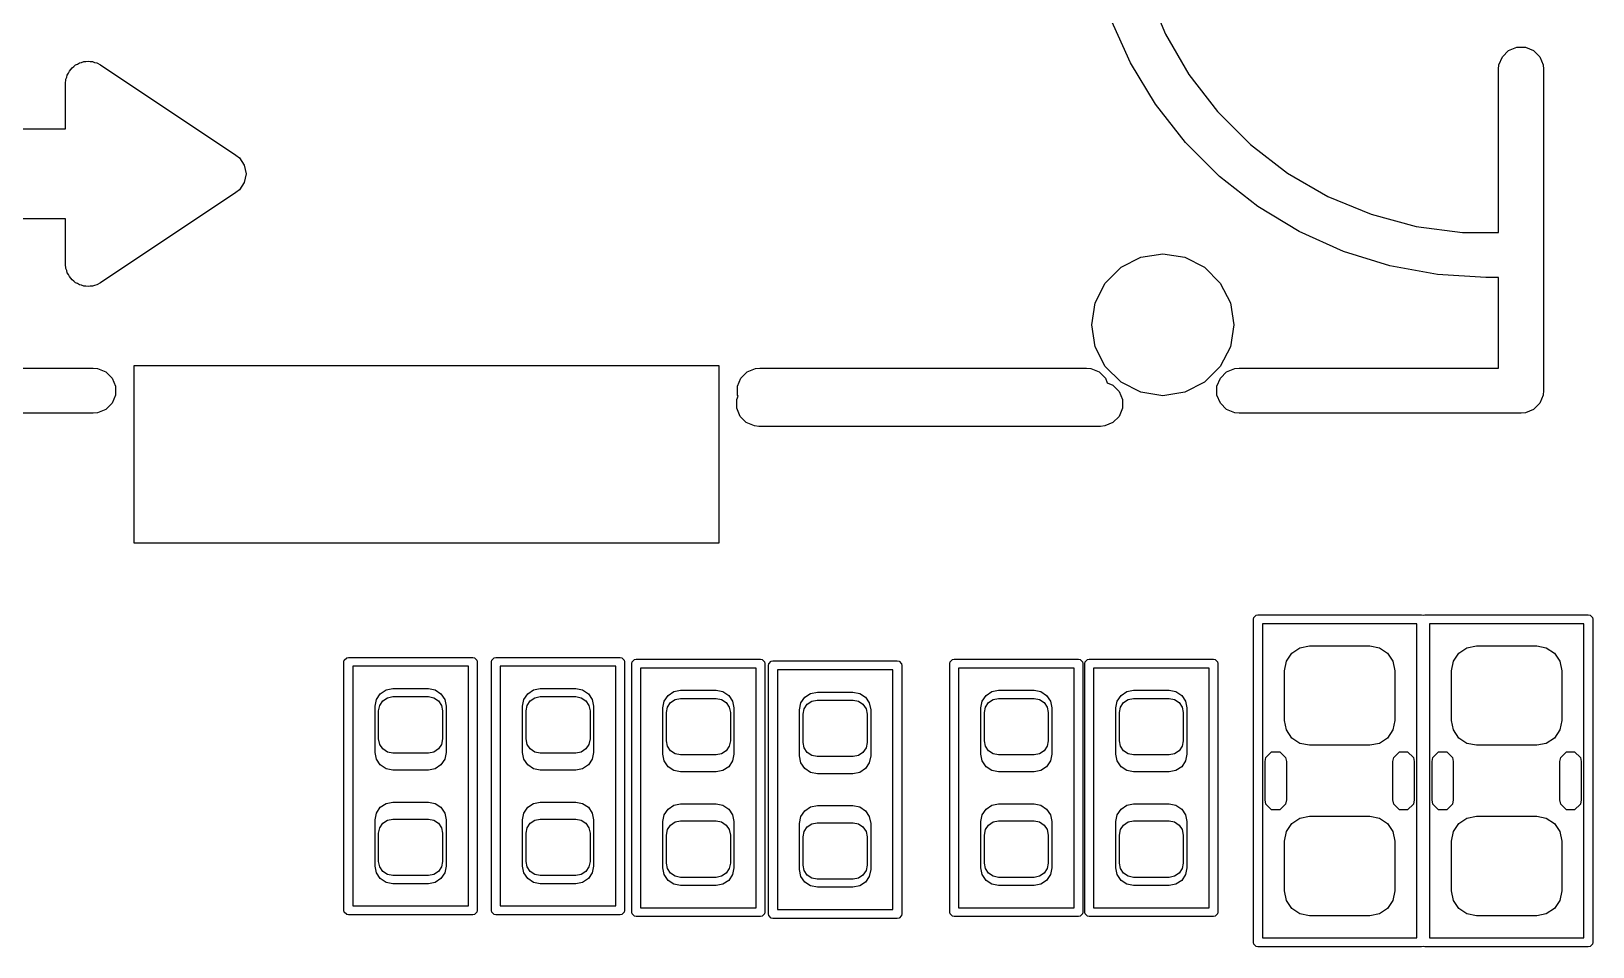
# Model space of a CAD drawing. Extents: x 100 to 191, y -173 to -30.
# Drawn here: x 136.6 to 145.39, y -128.33 to -123.17 of the extents above; entities that cross this region are included whole.
import ezdxf

# ---------------------------------------------------------------- set-up
doc = ezdxf.new("R2010")
doc.units = 0
doc.layers.add('BLACK', color=7, linetype='CONTINUOUS')

msp = doc.modelspace()

# ---------------------------------------------------------------- linework, layer by layer
at = {"layer": 'BLACK', "linetype": 'Continuous'}
for p, q in [((142.883929, -122.946921), (142.984582, -123.189925)), ((142.786443, -123.351073), (142.674415, -123.102151)), ((142.984582, -123.189925), (143.116092, -123.417712)), ((144.86144, -123.363294), (144.880403, -123.317513)), ((144.880403, -123.317513), (144.915443, -123.282473)), ((144.915443, -123.282473), (144.961224, -123.26351)), ((144.961224, -123.26351), (145.010776, -123.26351)), ((145.010776, -123.26351), (145.056557, -123.282473)), ((145.056557, -123.282473), (145.091597, -123.317513)), ((145.091597, -123.317513), (145.11056, -123.363294)), ((136.799202, -123.432796), (136.801617, -123.420591)), ((136.801617, -123.420591), (136.808591, -123.410129)), ((136.808591, -123.410129), (136.813403, -123.398513)), ((136.813403, -123.398513), (136.822201, -123.389715)), ((136.822201, -123.389715), (136.829103, -123.379362)), ((136.829103, -123.379362), (136.839551, -123.372364)), ((136.839551, -123.372364), (136.848443, -123.363473)), ((136.848443, -123.363473), (136.859937, -123.358711)), ((136.859937, -123.358711), (136.870276, -123.351788)), ((136.870276, -123.351788), (136.882606, -123.349321)), ((136.882606, -123.349321), (136.894224, -123.34451)), ((136.894224, -123.34451), (136.906667, -123.34451)), ((136.906667, -123.34451), (136.918868, -123.34207)), ((136.918868, -123.34207), (136.931201, -123.34451)), ((136.931201, -123.34451), (136.943776, -123.34451)), ((136.943776, -123.34451), (136.955273, -123.349272)), ((136.955273, -123.349272), (136.967479, -123.351687)), ((136.967479, -123.351687), (136.989447, -123.3634)), ((136.989447, -123.3634), (137.751447, -123.8714)), ((142.927659, -123.584677), (142.786443, -123.351073)), ((143.116092, -123.417712), (143.276209, -123.626385)), ((144.859, -123.38807), (144.86144, -123.363294)), ((144.859, -124.30707), (144.859, -123.38807)), ((145.11056, -123.363294), (145.113, -123.38807)), ((145.113, -123.38807), (145.113, -125.19807)), ((136.792, -123.46907), (136.79444, -123.444294)), ((136.792, -123.72307), (136.792, -123.46907)), ((136.79444, -123.444294), (136.799202, -123.432796)), ((143.096003, -123.799556), (142.927659, -123.584677)), ((143.276209, -123.626385), (143.462194, -123.812372)), ((135.141, -123.72307), (136.792, -123.72307)), ((143.28902, -123.992576), (143.096003, -123.799556)), ((143.462194, -123.812372), (143.670864, -123.972492)), ((137.751447, -123.8714), (137.770708, -123.887173)), ((137.770708, -123.887173), (137.770783, -123.887286)), ((137.770783, -123.887286), (137.770897, -123.887362)), ((137.770897, -123.887362), (137.784568, -123.907869)), ((137.784568, -123.907869), (137.798282, -123.928346)), ((137.798282, -123.928346), (137.798308, -123.928479)), ((137.798308, -123.928479), (137.798383, -123.928591)), ((137.798383, -123.928591), (137.803154, -123.952711)), ((137.798282, -124.025794), (137.784568, -124.04627)), ((137.798308, -124.02566), (137.798282, -124.025794)), ((137.798383, -124.025549), (137.798308, -124.02566)), ((137.803154, -124.001428), (137.798383, -124.025549)), ((137.803154, -123.952711), (137.808, -123.976938)), ((137.808, -123.977202), (137.803154, -124.001428)), ((137.808, -123.976938), (137.807973, -123.97707)), ((137.807973, -123.97707), (137.808, -123.977202)), ((143.503897, -124.160923), (143.28902, -123.992576)), ((143.670864, -123.972492), (143.89865, -124.104006)), ((137.751447, -124.08274), (136.989447, -124.59074)), ((137.770708, -124.066967), (137.751447, -124.08274)), ((137.770783, -124.066853), (137.770708, -124.066967)), ((137.770897, -124.066778), (137.770783, -124.066853)), ((137.784568, -124.04627), (137.770897, -124.066778)), ((143.89865, -124.104006), (144.141652, -124.204662)), ((143.737499, -124.302142), (143.503897, -124.160923)), ((144.141652, -124.204662), (144.395714, -124.272738)), ((136.792, -124.23107), (135.141, -124.23107)), ((136.792, -124.48507), (136.792, -124.23107)), ((144.395714, -124.272738), (144.656488, -124.30707)), ((143.986419, -124.414174), (143.737499, -124.302142)), ((144.656488, -124.30707), (144.788, -124.30707)), ((144.788, -124.30707), (144.859, -124.30707)), ((142.733886, -124.503463), (142.845393, -124.446647)), ((142.845393, -124.446647), (142.969, -124.42707)), ((142.969, -124.42707), (143.092607, -124.446647)), ((143.092607, -124.446647), (143.204114, -124.503463)), ((144.247029, -124.495384), (143.986419, -124.414174)), ((136.79444, -124.509846), (136.792, -124.48507)), ((136.799202, -124.521343), (136.79444, -124.509846)), ((136.801617, -124.533549), (136.799202, -124.521343)), ((136.808591, -124.54401), (136.801617, -124.533549)), ((136.813403, -124.555627), (136.808591, -124.54401)), ((136.822201, -124.564425), (136.813403, -124.555627)), ((142.645393, -124.591956), (142.733886, -124.503463)), ((143.204114, -124.503463), (143.292607, -124.591956)), ((144.515528, -124.544588), (144.247029, -124.495384)), ((144.788, -124.56107), (144.515528, -124.544588)), ((144.859, -124.56107), (144.788, -124.56107)), ((144.859, -125.07107), (144.859, -124.56107)), ((136.829103, -124.574778), (136.822201, -124.564425)), ((136.839551, -124.581775), (136.829103, -124.574778)), ((136.848443, -124.590667), (136.839551, -124.581775)), ((136.859937, -124.595428), (136.848443, -124.590667)), ((136.870276, -124.602352), (136.859937, -124.595428)), ((136.882606, -124.604818), (136.870276, -124.602352)), ((136.894224, -124.60963), (136.882606, -124.604818)), ((136.906667, -124.60963), (136.894224, -124.60963)), ((136.918868, -124.61207), (136.906667, -124.60963)), ((136.931201, -124.60963), (136.918868, -124.61207)), ((136.943776, -124.60963), (136.931201, -124.60963)), ((136.955273, -124.604867), (136.943776, -124.60963)), ((136.967479, -124.602453), (136.955273, -124.604867)), ((136.989447, -124.59074), (136.967479, -124.602453)), ((142.588577, -124.703463), (142.645393, -124.591956)), ((143.292607, -124.591956), (143.349423, -124.703463)), ((142.569, -124.82707), (142.588577, -124.703463)), ((143.349423, -124.703463), (143.369, -124.82707)), ((142.588577, -124.950677), (142.569, -124.82707)), ((143.369, -124.82707), (143.349423, -124.950677)), ((142.645393, -125.062184), (142.588577, -124.950677)), ((143.349423, -124.950677), (143.292607, -125.062184)), ((132.802, -125.07107), (136.948, -125.07107)), ((136.948, -125.07107), (136.972776, -125.07351)), ((136.972776, -125.07351), (137.018557, -125.092473)), ((137.179, -126.05707), (137.179, -125.05707)), ((137.179, -125.05707), (140.469, -125.05707)), ((137.179, -126.05707), (137.179, -125.05707)), ((137.179, -125.05707), (140.469, -125.05707)), ((140.469, -125.05707), (140.469, -126.05707)), ((140.469, -125.05707), (140.469, -126.05707)), ((140.629443, -125.092473), (140.675224, -125.07351)), ((140.675224, -125.07351), (140.7, -125.07107)), ((140.7, -125.07107), (142.54, -125.07107)), ((142.54, -125.07107), (142.564776, -125.07351)), ((142.564776, -125.07351), (142.610557, -125.092473)), ((142.733886, -125.150677), (142.645393, -125.062184)), ((143.292607, -125.062184), (143.204114, -125.150677)), ((143.327943, -125.092473), (143.373724, -125.07351)), ((143.373724, -125.07351), (143.3985, -125.07107)), ((143.3985, -125.07107), (144.859, -125.07107)), ((137.018557, -125.092473), (137.053597, -125.127513)), ((137.053597, -125.127513), (137.07256, -125.173294)), ((137.07256, -125.173294), (137.07256, -125.222846)), ((140.57544, -125.173294), (140.594403, -125.127513)), ((140.57544, -125.222846), (140.57544, -125.173294)), ((140.594403, -125.127513), (140.629443, -125.092473)), ((142.610557, -125.092473), (142.645597, -125.127513)), ((142.645597, -125.127513), (142.656429, -125.153665)), ((142.656429, -125.153665), (142.688557, -125.166973)), ((142.688557, -125.166973), (142.723597, -125.202013)), ((142.845393, -125.207493), (142.733886, -125.150677)), ((143.204114, -125.150677), (143.092607, -125.207493)), ((143.27394, -125.173294), (143.292903, -125.127513)), ((143.27394, -125.222846), (143.27394, -125.173294)), ((143.292903, -125.127513), (143.327943, -125.092473)), ((137.07256, -125.222846), (137.053597, -125.268627)), ((140.57044, -125.247794), (140.578106, -125.229284)), ((140.57044, -125.297346), (140.57044, -125.247794)), ((140.578106, -125.229284), (140.57544, -125.222846)), ((142.723597, -125.202013), (142.74256, -125.247794)), ((142.74256, -125.247794), (142.74256, -125.297346)), ((142.969, -125.22707), (142.845393, -125.207493)), ((143.092607, -125.207493), (142.969, -125.22707)), ((143.292903, -125.268627), (143.27394, -125.222846)), ((145.11056, -125.222846), (145.091597, -125.268627)), ((145.113, -125.19807), (145.11056, -125.222846)), ((136.948, -125.32507), (132.675, -125.32507)), ((136.972776, -125.32263), (136.948, -125.32507)), ((137.018557, -125.303667), (136.972776, -125.32263)), ((137.053597, -125.268627), (137.018557, -125.303667)), ((140.589403, -125.343127), (140.57044, -125.297346)), ((140.624443, -125.378167), (140.589403, -125.343127)), ((142.723597, -125.343127), (142.688557, -125.378167)), ((142.74256, -125.297346), (142.723597, -125.343127)), ((143.327943, -125.303667), (143.292903, -125.268627)), ((143.373724, -125.32263), (143.327943, -125.303667)), ((143.3985, -125.32507), (143.373724, -125.32263)), ((144.986, -125.32507), (143.3985, -125.32507)), ((145.010776, -125.32263), (144.986, -125.32507)), ((145.056557, -125.303667), (145.010776, -125.32263)), ((145.091597, -125.268627), (145.056557, -125.303667)), ((140.670224, -125.39713), (140.624443, -125.378167)), ((140.695, -125.39957), (140.670224, -125.39713)), ((142.618, -125.39957), (140.695, -125.39957)), ((142.642776, -125.39713), (142.618, -125.39957)), ((142.688557, -125.378167), (142.642776, -125.39713)), ((140.469, -126.05707), (137.179, -126.05707)), ((140.469, -126.05707), (137.179, -126.05707)), ((143.4795, -126.48557), (143.481403, -126.476003)), ((143.4795, -128.30557), (143.4795, -126.48557)), ((143.481403, -126.476003), (143.494933, -126.462473)), ((143.494933, -126.462473), (143.5045, -126.46057)), ((143.5045, -126.46057), (144.4245, -126.46057)), ((144.4245, -126.46057), (144.434067, -126.462473)), ((144.434067, -126.462473), (144.4345, -126.462906)), ((144.4345, -126.462906), (144.434933, -126.462473)), ((144.434933, -126.462473), (144.4445, -126.46057)), ((144.4445, -126.46057), (145.3645, -126.46057)), ((145.3645, -126.46057), (145.374067, -126.462473)), ((145.374067, -126.462473), (145.387597, -126.476003)), ((145.387597, -126.476003), (145.3895, -126.48557)), ((145.3895, -126.48557), (145.3895, -128.30557)), ((143.5295, -126.51057), (143.5295, -128.28057)), ((144.3995, -126.51057), (143.5295, -126.51057)), ((144.3995, -128.28057), (144.3995, -126.51057)), ((144.4695, -126.51057), (144.4695, -128.28057)), ((145.3395, -126.51057), (144.4695, -126.51057)), ((145.3395, -128.28057), (145.3395, -126.51057)), ((143.695505, -126.676575), (143.740924, -126.646227)), ((143.695505, -126.676575), (143.740924, -126.646227)), ((143.740924, -126.646227), (143.7945, -126.63557)), ((143.740924, -126.646227), (143.7945, -126.63557)), ((143.7945, -126.63557), (144.1345, -126.63557)), ((143.7945, -126.63557), (144.1345, -126.63557)), ((144.1345, -126.63557), (144.188076, -126.646227)), ((144.1345, -126.63557), (144.188076, -126.646227)), ((144.188076, -126.646227), (144.233495, -126.676575)), ((144.188076, -126.646227), (144.233495, -126.676575)), ((144.635505, -126.676575), (144.680924, -126.646227)), ((144.635505, -126.676575), (144.680924, -126.646227)), ((144.680924, -126.646227), (144.7345, -126.63557)), ((144.680924, -126.646227), (144.7345, -126.63557)), ((144.7345, -126.63557), (145.0745, -126.63557)), ((144.7345, -126.63557), (145.0745, -126.63557)), ((145.0745, -126.63557), (145.128076, -126.646227)), ((145.0745, -126.63557), (145.128076, -126.646227)), ((145.128076, -126.646227), (145.173495, -126.676575)), ((145.128076, -126.646227), (145.173495, -126.676575)), ((138.3595, -126.72557), (138.361403, -126.716003)), ((138.3595, -128.12557), (138.3595, -126.72557)), ((138.361403, -126.716003), (138.374933, -126.702473)), ((138.374933, -126.702473), (138.3845, -126.70057)), ((138.3845, -126.70057), (139.0845, -126.70057)), ((138.4095, -126.75057), (138.4095, -128.10057)), ((139.0595, -126.75057), (138.4095, -126.75057)), ((139.0595, -128.10057), (139.0595, -126.75057)), ((139.0845, -126.70057), (139.094067, -126.702473)), ((139.094067, -126.702473), (139.107597, -126.716003)), ((139.107597, -126.716003), (139.1095, -126.72557)), ((139.1095, -126.72557), (139.1095, -128.12557)), ((139.1895, -126.72557), (139.191403, -126.716003)), ((139.1895, -128.12557), (139.1895, -126.72557)), ((139.191403, -126.716003), (139.204933, -126.702473)), ((139.204933, -126.702473), (139.2145, -126.70057)), ((139.2145, -126.70057), (139.9145, -126.70057)), ((139.2395, -126.75057), (139.2395, -128.10057)), ((139.8895, -126.75057), (139.2395, -126.75057)), ((139.8895, -128.10057), (139.8895, -126.75057)), ((139.9145, -126.70057), (139.924067, -126.702473)), ((139.924067, -126.702473), (139.937597, -126.716003)), ((139.937597, -126.716003), (139.9395, -126.72557)), ((139.9395, -126.72557), (139.9395, -128.12557)), ((139.9795, -126.73557), (139.981403, -126.726003)), ((139.9795, -128.13557), (139.9795, -126.73557)), ((139.981403, -126.726003), (139.994933, -126.712473)), ((139.994933, -126.712473), (140.0045, -126.71057)), ((140.0045, -126.71057), (140.7045, -126.71057)), ((140.0295, -126.76057), (140.0295, -128.11057)), ((140.6795, -126.76057), (140.0295, -126.76057)), ((140.6795, -128.11057), (140.6795, -126.76057)), ((140.7045, -126.71057), (140.714067, -126.712473)), ((140.714067, -126.712473), (140.727597, -126.726003)), ((140.727597, -126.726003), (140.7295, -126.73557)), ((140.7295, -126.73557), (140.7295, -128.13557)), ((140.7495, -126.74557), (140.751403, -126.736003)), ((140.7495, -128.14557), (140.7495, -126.74557)), ((140.751403, -126.736003), (140.764933, -126.722473)), ((140.764933, -126.722473), (140.7745, -126.72057)), ((140.7745, -126.72057), (141.4745, -126.72057)), ((141.4745, -126.72057), (141.484067, -126.722473)), ((141.484067, -126.722473), (141.497597, -126.736003)), ((141.497597, -126.736003), (141.4995, -126.74557)), ((141.4995, -126.74557), (141.4995, -128.14557)), ((141.7695, -126.73557), (141.771403, -126.726003)), ((141.7695, -128.13557), (141.7695, -126.73557)), ((141.771403, -126.726003), (141.784933, -126.712473)), ((141.784933, -126.712473), (141.7945, -126.71057)), ((141.7945, -126.71057), (142.4945, -126.71057)), ((141.8195, -126.76057), (141.8195, -128.11057)), ((142.4695, -126.76057), (141.8195, -126.76057)), ((142.4695, -128.11057), (142.4695, -126.76057)), ((142.4945, -126.71057), (142.504067, -126.712473)), ((142.504067, -126.712473), (142.517597, -126.726003)), ((142.517597, -126.726003), (142.5195, -126.73557)), ((142.5195, -126.73557), (142.5195, -128.13557)), ((142.5295, -126.73557), (142.531403, -126.726003)), ((142.5295, -128.13557), (142.5295, -126.73557)), ((142.531403, -126.726003), (142.544933, -126.712473)), ((142.544933, -126.712473), (142.5545, -126.71057)), ((142.5545, -126.71057), (143.2545, -126.71057)), ((142.5795, -126.76057), (142.5795, -128.11057)), ((143.2295, -126.76057), (142.5795, -126.76057)), ((143.2295, -128.11057), (143.2295, -126.76057)), ((143.2545, -126.71057), (143.264067, -126.712473)), ((143.264067, -126.712473), (143.277597, -126.726003)), ((143.277597, -126.726003), (143.2795, -126.73557)), ((143.2795, -126.73557), (143.2795, -128.13557)), ((143.6545, -126.77557), (143.665157, -126.721994)), ((143.6545, -126.77557), (143.665157, -126.721994)), ((143.665157, -126.721994), (143.695505, -126.676575)), ((143.665157, -126.721994), (143.695505, -126.676575)), ((144.233495, -126.676575), (144.263843, -126.721994)), ((144.233495, -126.676575), (144.263843, -126.721994)), ((144.263843, -126.721994), (144.2745, -126.77557)), ((144.263843, -126.721994), (144.2745, -126.77557)), ((144.5945, -126.77557), (144.605157, -126.721994)), ((144.5945, -126.77557), (144.605157, -126.721994)), ((144.605157, -126.721994), (144.635505, -126.676575)), ((144.605157, -126.721994), (144.635505, -126.676575)), ((145.173495, -126.676575), (145.203843, -126.721994)), ((145.173495, -126.676575), (145.203843, -126.721994)), ((145.203843, -126.721994), (145.2145, -126.77557)), ((145.203843, -126.721994), (145.2145, -126.77557)), ((140.7995, -126.77057), (140.7995, -128.12057)), ((141.4495, -126.77057), (140.7995, -126.77057)), ((141.4495, -128.12057), (141.4495, -126.77057)), ((143.6545, -127.05557), (143.6545, -126.77557)), ((143.6545, -127.05557), (143.6545, -126.77557)), ((144.2745, -126.77557), (144.2745, -127.05557)), ((144.2745, -126.77557), (144.2745, -127.05557)), ((144.5945, -127.05557), (144.5945, -126.77557)), ((144.5945, -127.05557), (144.5945, -126.77557)), ((145.2145, -126.77557), (145.2145, -127.05557)), ((145.2145, -126.77557), (145.2145, -127.05557)), ((138.5345, -126.97557), (138.542112, -126.937302)), ((138.542112, -126.937302), (138.563789, -126.904859)), ((138.563789, -126.904859), (138.596232, -126.883182)), ((138.577785, -126.944855), (138.603577, -126.927622)), ((138.596232, -126.883182), (138.6345, -126.87557)), ((138.603577, -126.927622), (138.634, -126.92157)), ((138.634, -126.92157), (138.835, -126.92157)), ((138.6345, -126.87557), (138.8345, -126.87557)), ((138.8345, -126.87557), (138.872768, -126.883182)), ((138.835, -126.92157), (138.865423, -126.927622)), ((138.865423, -126.927622), (138.891215, -126.944855)), ((138.872768, -126.883182), (138.905211, -126.904859)), ((138.905211, -126.904859), (138.926888, -126.937302)), ((138.926888, -126.937302), (138.9345, -126.97557)), ((139.3645, -126.97557), (139.372112, -126.937302)), ((139.372112, -126.937302), (139.393789, -126.904859)), ((139.393789, -126.904859), (139.426232, -126.883182)), ((139.407785, -126.944855), (139.433577, -126.927622)), ((139.426232, -126.883182), (139.4645, -126.87557)), ((139.433577, -126.927622), (139.464, -126.92157)), ((139.464, -126.92157), (139.665, -126.92157)), ((139.4645, -126.87557), (139.6645, -126.87557)), ((139.6645, -126.87557), (139.702768, -126.883182)), ((139.665, -126.92157), (139.695423, -126.927622)), ((139.695423, -126.927622), (139.721215, -126.944855)), ((139.702768, -126.883182), (139.735211, -126.904859)), ((139.735211, -126.904859), (139.756888, -126.937302)), ((139.756888, -126.937302), (139.7645, -126.97557)), ((140.162112, -126.947302), (140.183789, -126.914859)), ((140.183789, -126.914859), (140.216232, -126.893182)), ((140.216232, -126.893182), (140.2545, -126.88557)), ((140.223577, -126.937622), (140.254, -126.93157)), ((140.254, -126.93157), (140.455, -126.93157)), ((140.2545, -126.88557), (140.4545, -126.88557)), ((140.4545, -126.88557), (140.492768, -126.893182)), ((140.455, -126.93157), (140.485423, -126.937622)), ((140.492768, -126.893182), (140.525211, -126.914859)), ((140.525211, -126.914859), (140.546888, -126.947302)), ((140.932112, -126.957302), (140.953789, -126.924859)), ((140.953789, -126.924859), (140.986232, -126.903182)), ((140.986232, -126.903182), (141.0245, -126.89557)), ((141.0245, -126.89557), (141.2245, -126.89557)), ((141.2245, -126.89557), (141.262768, -126.903182)), ((141.262768, -126.903182), (141.295211, -126.924859)), ((141.295211, -126.924859), (141.316888, -126.957302)), ((141.952112, -126.947302), (141.973789, -126.914859)), ((141.973789, -126.914859), (142.006232, -126.893182)), ((142.006232, -126.893182), (142.0445, -126.88557)), ((142.013577, -126.937622), (142.044, -126.93157)), ((142.044, -126.93157), (142.245, -126.93157)), ((142.0445, -126.88557), (142.2445, -126.88557)), ((142.2445, -126.88557), (142.282768, -126.893182)), ((142.245, -126.93157), (142.275423, -126.937622)), ((142.282768, -126.893182), (142.315211, -126.914859)), ((142.315211, -126.914859), (142.336888, -126.947302)), ((142.712112, -126.947302), (142.733789, -126.914859)), ((142.733789, -126.914859), (142.766232, -126.893182)), ((142.766232, -126.893182), (142.8045, -126.88557)), ((142.773577, -126.937622), (142.804, -126.93157)), ((142.804, -126.93157), (143.005, -126.93157)), ((142.8045, -126.88557), (143.0045, -126.88557)), ((143.0045, -126.88557), (143.042768, -126.893182)), ((143.005, -126.93157), (143.035423, -126.937622)), ((143.042768, -126.893182), (143.075211, -126.914859)), ((143.075211, -126.914859), (143.096888, -126.947302)), ((138.5345, -127.23557), (138.5345, -126.97557)), ((138.5545, -127.00107), (138.560552, -126.970647)), ((138.5545, -127.16007), (138.5545, -127.00107)), ((138.560552, -126.970647), (138.577785, -126.944855)), ((138.891215, -126.944855), (138.908448, -126.970647)), ((138.908448, -126.970647), (138.9145, -127.00107)), ((138.9145, -127.00107), (138.9145, -127.16007)), ((138.9345, -126.97557), (138.9345, -127.23557)), ((139.3645, -127.23557), (139.3645, -126.97557)), ((139.3845, -127.00107), (139.390552, -126.970647)), ((139.3845, -127.16007), (139.3845, -127.00107)), ((139.390552, -126.970647), (139.407785, -126.944855)), ((139.721215, -126.944855), (139.738448, -126.970647)), ((139.738448, -126.970647), (139.7445, -127.00107)), ((139.7445, -127.00107), (139.7445, -127.16007)), ((139.7645, -126.97557), (139.7645, -127.23557)), ((140.1545, -126.98557), (140.162112, -126.947302)), ((140.1545, -127.24557), (140.1545, -126.98557)), ((140.1745, -127.01107), (140.180552, -126.980647)), ((140.1745, -127.17007), (140.1745, -127.01107)), ((140.180552, -126.980647), (140.197785, -126.954855)), ((140.197785, -126.954855), (140.223577, -126.937622)), ((140.485423, -126.937622), (140.511215, -126.954855)), ((140.511215, -126.954855), (140.528448, -126.980647)), ((140.528448, -126.980647), (140.5345, -127.01107)), ((140.5345, -127.01107), (140.5345, -127.17007)), ((140.546888, -126.947302), (140.5545, -126.98557)), ((140.5545, -126.98557), (140.5545, -127.24557)), ((140.9245, -126.99557), (140.932112, -126.957302)), ((140.9245, -127.25557), (140.9245, -126.99557)), ((140.9445, -127.02107), (140.950552, -126.990647)), ((140.9445, -127.18007), (140.9445, -127.02107)), ((140.950552, -126.990647), (140.967785, -126.964855)), ((140.967785, -126.964855), (140.993577, -126.947622)), ((140.993577, -126.947622), (141.024, -126.94157)), ((141.024, -126.94157), (141.225, -126.94157)), ((141.225, -126.94157), (141.255423, -126.947622)), ((141.255423, -126.947622), (141.281215, -126.964855)), ((141.281215, -126.964855), (141.298448, -126.990647)), ((141.298448, -126.990647), (141.3045, -127.02107)), ((141.3045, -127.02107), (141.3045, -127.18007)), ((141.316888, -126.957302), (141.3245, -126.99557)), ((141.3245, -126.99557), (141.3245, -127.25557)), ((141.9445, -126.98557), (141.952112, -126.947302)), ((141.9445, -127.24557), (141.9445, -126.98557)), ((141.9645, -127.01107), (141.970552, -126.980647)), ((141.9645, -127.17007), (141.9645, -127.01107)), ((141.970552, -126.980647), (141.987785, -126.954855)), ((141.987785, -126.954855), (142.013577, -126.937622)), ((142.275423, -126.937622), (142.301215, -126.954855)), ((142.301215, -126.954855), (142.318448, -126.980647)), ((142.318448, -126.980647), (142.3245, -127.01107)), ((142.3245, -127.01107), (142.3245, -127.17007)), ((142.336888, -126.947302), (142.3445, -126.98557)), ((142.3445, -126.98557), (142.3445, -127.24557)), ((142.7045, -126.98557), (142.712112, -126.947302)), ((142.7045, -127.24557), (142.7045, -126.98557)), ((142.7245, -127.01107), (142.730552, -126.980647)), ((142.7245, -127.17007), (142.7245, -127.01107)), ((142.730552, -126.980647), (142.747785, -126.954855)), ((142.747785, -126.954855), (142.773577, -126.937622)), ((143.035423, -126.937622), (143.061215, -126.954855)), ((143.061215, -126.954855), (143.078448, -126.980647)), ((143.078448, -126.980647), (143.0845, -127.01107)), ((143.0845, -127.01107), (143.0845, -127.17007)), ((143.096888, -126.947302), (143.1045, -126.98557)), ((143.1045, -126.98557), (143.1045, -127.24557)), ((143.665157, -127.109146), (143.6545, -127.05557)), ((143.665157, -127.109146), (143.6545, -127.05557)), ((143.695505, -127.154565), (143.665157, -127.109146)), ((143.695505, -127.154565), (143.665157, -127.109146)), ((144.263843, -127.109146), (144.233495, -127.154565)), ((144.263843, -127.109146), (144.233495, -127.154565)), ((144.2745, -127.05557), (144.263843, -127.109146)), ((144.2745, -127.05557), (144.263843, -127.109146)), ((144.605157, -127.109146), (144.5945, -127.05557)), ((144.605157, -127.109146), (144.5945, -127.05557)), ((144.635505, -127.154565), (144.605157, -127.109146)), ((144.635505, -127.154565), (144.605157, -127.109146)), ((145.203843, -127.109146), (145.173495, -127.154565)), ((145.203843, -127.109146), (145.173495, -127.154565)), ((145.2145, -127.05557), (145.203843, -127.109146)), ((145.2145, -127.05557), (145.203843, -127.109146)), ((138.560552, -127.190493), (138.5545, -127.16007)), ((138.577785, -127.216285), (138.560552, -127.190493)), ((138.908448, -127.190493), (138.891215, -127.216285)), ((138.9145, -127.16007), (138.908448, -127.190493)), ((139.390552, -127.190493), (139.3845, -127.16007)), ((139.407785, -127.216285), (139.390552, -127.190493)), ((139.738448, -127.190493), (139.721215, -127.216285)), ((139.7445, -127.16007), (139.738448, -127.190493)), ((140.180552, -127.200493), (140.1745, -127.17007)), ((140.197785, -127.226285), (140.180552, -127.200493)), ((140.528448, -127.200493), (140.511215, -127.226285)), ((140.5345, -127.17007), (140.528448, -127.200493)), ((140.950552, -127.210493), (140.9445, -127.18007)), ((141.3045, -127.18007), (141.298448, -127.210493)), ((141.970552, -127.200493), (141.9645, -127.17007)), ((141.987785, -127.226285), (141.970552, -127.200493)), ((142.318448, -127.200493), (142.301215, -127.226285)), ((142.3245, -127.17007), (142.318448, -127.200493)), ((142.730552, -127.200493), (142.7245, -127.17007)), ((142.747785, -127.226285), (142.730552, -127.200493)), ((143.078448, -127.200493), (143.061215, -127.226285)), ((143.0845, -127.17007), (143.078448, -127.200493)), ((143.740924, -127.184913), (143.695505, -127.154565)), ((143.740924, -127.184913), (143.695505, -127.154565)), ((143.7945, -127.19557), (143.740924, -127.184913)), ((143.7945, -127.19557), (143.740924, -127.184913)), ((144.1345, -127.19557), (143.7945, -127.19557)), ((144.1345, -127.19557), (143.7945, -127.19557)), ((144.188076, -127.184913), (144.1345, -127.19557)), ((144.188076, -127.184913), (144.1345, -127.19557)), ((144.233495, -127.154565), (144.188076, -127.184913)), ((144.233495, -127.154565), (144.188076, -127.184913)), ((144.680924, -127.184913), (144.635505, -127.154565)), ((144.680924, -127.184913), (144.635505, -127.154565)), ((144.7345, -127.19557), (144.680924, -127.184913)), ((144.7345, -127.19557), (144.680924, -127.184913)), ((145.0745, -127.19557), (144.7345, -127.19557)), ((145.0745, -127.19557), (144.7345, -127.19557)), ((145.128076, -127.184913), (145.0745, -127.19557)), ((145.128076, -127.184913), (145.0745, -127.19557)), ((145.173495, -127.154565), (145.128076, -127.184913)), ((145.173495, -127.154565), (145.128076, -127.184913)), ((138.542112, -127.273838), (138.5345, -127.23557)), ((138.563789, -127.306281), (138.542112, -127.273838)), ((138.603577, -127.233518), (138.577785, -127.216285)), ((138.634, -127.23957), (138.603577, -127.233518)), ((138.835, -127.23957), (138.634, -127.23957)), ((138.865423, -127.233518), (138.835, -127.23957)), ((138.891215, -127.216285), (138.865423, -127.233518)), ((138.926888, -127.273838), (138.905211, -127.306281)), ((138.9345, -127.23557), (138.926888, -127.273838)), ((139.372112, -127.273838), (139.3645, -127.23557)), ((139.393789, -127.306281), (139.372112, -127.273838)), ((139.433577, -127.233518), (139.407785, -127.216285)), ((139.464, -127.23957), (139.433577, -127.233518)), ((139.665, -127.23957), (139.464, -127.23957)), ((139.695423, -127.233518), (139.665, -127.23957)), ((139.721215, -127.216285), (139.695423, -127.233518)), ((139.756888, -127.273838), (139.735211, -127.306281)), ((139.7645, -127.23557), (139.756888, -127.273838)), ((140.162112, -127.283838), (140.1545, -127.24557)), ((140.183789, -127.316281), (140.162112, -127.283838)), ((140.223577, -127.243518), (140.197785, -127.226285)), ((140.254, -127.24957), (140.223577, -127.243518)), ((140.455, -127.24957), (140.254, -127.24957)), ((140.485423, -127.243518), (140.455, -127.24957)), ((140.511215, -127.226285), (140.485423, -127.243518)), ((140.546888, -127.283838), (140.525211, -127.316281)), ((140.5545, -127.24557), (140.546888, -127.283838)), ((140.932112, -127.293838), (140.9245, -127.25557)), ((140.967785, -127.236285), (140.950552, -127.210493)), ((140.993577, -127.253518), (140.967785, -127.236285)), ((141.024, -127.25957), (140.993577, -127.253518)), ((141.225, -127.25957), (141.024, -127.25957)), ((141.255423, -127.253518), (141.225, -127.25957)), ((141.281215, -127.236285), (141.255423, -127.253518)), ((141.298448, -127.210493), (141.281215, -127.236285)), ((141.3245, -127.25557), (141.316888, -127.293838)), ((141.952112, -127.283838), (141.9445, -127.24557)), ((141.973789, -127.316281), (141.952112, -127.283838)), ((142.013577, -127.243518), (141.987785, -127.226285)), ((142.044, -127.24957), (142.013577, -127.243518)), ((142.245, -127.24957), (142.044, -127.24957)), ((142.275423, -127.243518), (142.245, -127.24957)), ((142.301215, -127.226285), (142.275423, -127.243518)), ((142.336888, -127.283838), (142.315211, -127.316281)), ((142.3445, -127.24557), (142.336888, -127.283838)), ((142.712112, -127.283838), (142.7045, -127.24557)), ((142.733789, -127.316281), (142.712112, -127.283838)), ((142.773577, -127.243518), (142.747785, -127.226285)), ((142.804, -127.24957), (142.773577, -127.243518)), ((143.005, -127.24957), (142.804, -127.24957)), ((143.035423, -127.243518), (143.005, -127.24957)), ((143.061215, -127.226285), (143.035423, -127.243518)), ((143.096888, -127.283838), (143.075211, -127.316281)), ((143.1045, -127.24557), (143.096888, -127.283838)), ((143.5445, -127.287734), (143.549067, -127.264773)), ((143.5445, -127.503406), (143.5445, -127.287734)), ((143.549067, -127.264773), (143.581539, -127.232301)), ((143.581539, -127.232301), (143.627461, -127.232301)), ((143.627461, -127.232301), (143.659933, -127.264773)), ((143.659933, -127.264773), (143.6645, -127.287734)), ((143.6645, -127.287734), (143.6645, -127.503406)), ((144.2645, -127.287734), (144.269067, -127.264773)), ((144.2645, -127.503406), (144.2645, -127.287734)), ((144.269067, -127.264773), (144.301539, -127.232301)), ((144.301539, -127.232301), (144.347461, -127.232301)), ((144.347461, -127.232301), (144.379933, -127.264773)), ((144.379933, -127.264773), (144.3845, -127.287734)), ((144.3845, -127.287734), (144.3845, -127.503406)), ((144.4845, -127.287734), (144.489067, -127.264773)), ((144.4845, -127.503406), (144.4845, -127.287734)), ((144.489067, -127.264773), (144.521539, -127.232301)), ((144.521539, -127.232301), (144.567461, -127.232301)), ((144.567461, -127.232301), (144.599933, -127.264773)), ((144.599933, -127.264773), (144.6045, -127.287734)), ((144.6045, -127.287734), (144.6045, -127.503406)), ((145.2045, -127.287734), (145.209067, -127.264773)), ((145.2045, -127.503406), (145.2045, -127.287734)), ((145.209067, -127.264773), (145.241539, -127.232301)), ((145.241539, -127.232301), (145.287461, -127.232301)), ((145.287461, -127.232301), (145.319933, -127.264773)), ((145.319933, -127.264773), (145.3245, -127.287734)), ((145.3245, -127.287734), (145.3245, -127.503406)), ((138.596232, -127.327958), (138.563789, -127.306281)), ((138.6345, -127.33557), (138.596232, -127.327958)), ((138.8345, -127.33557), (138.6345, -127.33557)), ((138.872768, -127.327958), (138.8345, -127.33557)), ((138.905211, -127.306281), (138.872768, -127.327958)), ((139.426232, -127.327958), (139.393789, -127.306281)), ((139.4645, -127.33557), (139.426232, -127.327958)), ((139.6645, -127.33557), (139.4645, -127.33557)), ((139.702768, -127.327958), (139.6645, -127.33557)), ((139.735211, -127.306281), (139.702768, -127.327958)), ((140.216232, -127.337958), (140.183789, -127.316281)), ((140.2545, -127.34557), (140.216232, -127.337958)), ((140.4545, -127.34557), (140.2545, -127.34557)), ((140.492768, -127.337958), (140.4545, -127.34557)), ((140.525211, -127.316281), (140.492768, -127.337958)), ((140.953789, -127.326281), (140.932112, -127.293838)), ((140.986232, -127.347958), (140.953789, -127.326281)), ((141.0245, -127.35557), (140.986232, -127.347958)), ((141.2245, -127.35557), (141.0245, -127.35557)), ((141.262768, -127.347958), (141.2245, -127.35557)), ((141.295211, -127.326281), (141.262768, -127.347958)), ((141.316888, -127.293838), (141.295211, -127.326281)), ((142.006232, -127.337958), (141.973789, -127.316281)), ((142.0445, -127.34557), (142.006232, -127.337958)), ((142.2445, -127.34557), (142.0445, -127.34557)), ((142.282768, -127.337958), (142.2445, -127.34557)), ((142.315211, -127.316281), (142.282768, -127.337958)), ((142.766232, -127.337958), (142.733789, -127.316281)), ((142.8045, -127.34557), (142.766232, -127.337958)), ((143.0045, -127.34557), (142.8045, -127.34557)), ((143.042768, -127.337958), (143.0045, -127.34557)), ((143.075211, -127.316281), (143.042768, -127.337958)), ((138.542112, -127.577302), (138.563789, -127.544859)), ((138.563789, -127.544859), (138.596232, -127.523182)), ((138.596232, -127.523182), (138.6345, -127.51557)), ((138.6345, -127.51557), (138.8345, -127.51557)), ((138.8345, -127.51557), (138.872768, -127.523182)), ((138.872768, -127.523182), (138.905211, -127.544859)), ((138.905211, -127.544859), (138.926888, -127.577302)), ((139.372112, -127.577302), (139.393789, -127.544859)), ((139.393789, -127.544859), (139.426232, -127.523182)), ((139.426232, -127.523182), (139.4645, -127.51557)), ((139.4645, -127.51557), (139.6645, -127.51557)), ((139.6645, -127.51557), (139.702768, -127.523182)), ((139.702768, -127.523182), (139.735211, -127.544859)), ((139.735211, -127.544859), (139.756888, -127.577302)), ((140.183789, -127.554859), (140.216232, -127.533182)), ((140.216232, -127.533182), (140.2545, -127.52557)), ((140.2545, -127.52557), (140.4545, -127.52557)), ((140.4545, -127.52557), (140.492768, -127.533182)), ((140.492768, -127.533182), (140.525211, -127.554859)), ((140.953789, -127.564859), (140.986232, -127.543182)), ((140.986232, -127.543182), (141.0245, -127.53557)), ((141.0245, -127.53557), (141.2245, -127.53557)), ((141.2245, -127.53557), (141.262768, -127.543182)), ((141.262768, -127.543182), (141.295211, -127.564859)), ((141.973789, -127.554859), (142.006232, -127.533182)), ((142.006232, -127.533182), (142.0445, -127.52557)), ((142.0445, -127.52557), (142.2445, -127.52557)), ((142.2445, -127.52557), (142.282768, -127.533182)), ((142.282768, -127.533182), (142.315211, -127.554859)), ((142.733789, -127.554859), (142.766232, -127.533182)), ((142.766232, -127.533182), (142.8045, -127.52557)), ((142.8045, -127.52557), (143.0045, -127.52557)), ((143.0045, -127.52557), (143.042768, -127.533182)), ((143.042768, -127.533182), (143.075211, -127.554859)), ((143.549067, -127.526367), (143.5445, -127.503406)), ((143.581539, -127.558839), (143.549067, -127.526367)), ((143.659933, -127.526367), (143.627461, -127.558839)), ((143.6645, -127.503406), (143.659933, -127.526367)), ((144.269067, -127.526367), (144.2645, -127.503406)), ((144.301539, -127.558839), (144.269067, -127.526367)), ((144.379933, -127.526367), (144.347461, -127.558839)), ((144.3845, -127.503406), (144.379933, -127.526367)), ((144.489067, -127.526367), (144.4845, -127.503406)), ((144.521539, -127.558839), (144.489067, -127.526367)), ((144.599933, -127.526367), (144.567461, -127.558839)), ((144.6045, -127.503406), (144.599933, -127.526367)), ((145.209067, -127.526367), (145.2045, -127.503406)), ((145.241539, -127.558839), (145.209067, -127.526367)), ((145.319933, -127.526367), (145.287461, -127.558839)), ((145.3245, -127.503406), (145.319933, -127.526367)), ((138.5345, -127.61557), (138.542112, -127.577302)), ((138.5345, -127.87557), (138.5345, -127.61557)), ((138.560552, -127.660647), (138.577785, -127.634855)), ((138.577785, -127.634855), (138.603577, -127.617622)), ((138.603577, -127.617622), (138.634, -127.61157)), ((138.634, -127.61157), (138.835, -127.61157)), ((138.835, -127.61157), (138.865423, -127.617622)), ((138.865423, -127.617622), (138.891215, -127.634855)), ((138.891215, -127.634855), (138.908448, -127.660647)), ((138.926888, -127.577302), (138.9345, -127.61557)), ((138.9345, -127.61557), (138.9345, -127.87557)), ((139.3645, -127.61557), (139.372112, -127.577302)), ((139.3645, -127.87557), (139.3645, -127.61557)), ((139.390552, -127.660647), (139.407785, -127.634855)), ((139.407785, -127.634855), (139.433577, -127.617622)), ((139.433577, -127.617622), (139.464, -127.61157)), ((139.464, -127.61157), (139.665, -127.61157)), ((139.665, -127.61157), (139.695423, -127.617622)), ((139.695423, -127.617622), (139.721215, -127.634855)), ((139.721215, -127.634855), (139.738448, -127.660647)), ((139.756888, -127.577302), (139.7645, -127.61557)), ((139.7645, -127.61557), (139.7645, -127.87557)), ((140.1545, -127.62557), (140.162112, -127.587302)), ((140.1545, -127.88557), (140.1545, -127.62557)), ((140.162112, -127.587302), (140.183789, -127.554859)), ((140.197785, -127.644855), (140.223577, -127.627622)), ((140.223577, -127.627622), (140.254, -127.62157)), ((140.254, -127.62157), (140.455, -127.62157)), ((140.455, -127.62157), (140.485423, -127.627622)), ((140.485423, -127.627622), (140.511215, -127.644855)), ((140.525211, -127.554859), (140.546888, -127.587302)), ((140.546888, -127.587302), (140.5545, -127.62557)), ((140.5545, -127.62557), (140.5545, -127.88557)), ((140.9245, -127.63557), (140.932112, -127.597302)), ((140.9245, -127.89557), (140.9245, -127.63557)), ((140.932112, -127.597302), (140.953789, -127.564859)), ((140.967785, -127.654855), (140.993577, -127.637622)), ((140.993577, -127.637622), (141.024, -127.63157)), ((141.024, -127.63157), (141.225, -127.63157)), ((141.225, -127.63157), (141.255423, -127.637622)), ((141.255423, -127.637622), (141.281215, -127.654855)), ((141.295211, -127.564859), (141.316888, -127.597302)), ((141.316888, -127.597302), (141.3245, -127.63557)), ((141.3245, -127.63557), (141.3245, -127.89557)), ((141.9445, -127.62557), (141.952112, -127.587302)), ((141.9445, -127.88557), (141.9445, -127.62557)), ((141.952112, -127.587302), (141.973789, -127.554859)), ((141.987785, -127.644855), (142.013577, -127.627622)), ((142.013577, -127.627622), (142.044, -127.62157)), ((142.044, -127.62157), (142.245, -127.62157)), ((142.245, -127.62157), (142.275423, -127.627622)), ((142.275423, -127.627622), (142.301215, -127.644855)), ((142.315211, -127.554859), (142.336888, -127.587302)), ((142.336888, -127.587302), (142.3445, -127.62557)), ((142.3445, -127.62557), (142.3445, -127.88557)), ((142.7045, -127.62557), (142.712112, -127.587302)), ((142.7045, -127.88557), (142.7045, -127.62557)), ((142.712112, -127.587302), (142.733789, -127.554859)), ((142.747785, -127.644855), (142.773577, -127.627622)), ((142.773577, -127.627622), (142.804, -127.62157)), ((142.804, -127.62157), (143.005, -127.62157)), ((143.005, -127.62157), (143.035423, -127.627622)), ((143.035423, -127.627622), (143.061215, -127.644855)), ((143.075211, -127.554859), (143.096888, -127.587302)), ((143.096888, -127.587302), (143.1045, -127.62557)), ((143.1045, -127.62557), (143.1045, -127.88557)), ((143.627461, -127.558839), (143.581539, -127.558839)), ((143.665157, -127.681994), (143.695505, -127.636575)), ((143.665157, -127.681994), (143.695505, -127.636575)), ((143.695505, -127.636575), (143.740924, -127.606227)), ((143.695505, -127.636575), (143.740924, -127.606227)), ((143.740924, -127.606227), (143.7945, -127.59557)), ((143.740924, -127.606227), (143.7945, -127.59557)), ((143.7945, -127.59557), (144.1345, -127.59557)), ((143.7945, -127.59557), (144.1345, -127.59557)), ((144.1345, -127.59557), (144.188076, -127.606227)), ((144.1345, -127.59557), (144.188076, -127.606227)), ((144.188076, -127.606227), (144.233495, -127.636575)), ((144.188076, -127.606227), (144.233495, -127.636575)), ((144.233495, -127.636575), (144.263843, -127.681994)), ((144.233495, -127.636575), (144.263843, -127.681994)), ((144.347461, -127.558839), (144.301539, -127.558839)), ((144.567461, -127.558839), (144.521539, -127.558839)), ((144.605157, -127.681994), (144.635505, -127.636575)), ((144.605157, -127.681994), (144.635505, -127.636575)), ((144.635505, -127.636575), (144.680924, -127.606227)), ((144.635505, -127.636575), (144.680924, -127.606227)), ((144.680924, -127.606227), (144.7345, -127.59557)), ((144.680924, -127.606227), (144.7345, -127.59557)), ((144.7345, -127.59557), (145.0745, -127.59557)), ((144.7345, -127.59557), (145.0745, -127.59557)), ((145.0745, -127.59557), (145.128076, -127.606227)), ((145.0745, -127.59557), (145.128076, -127.606227)), ((145.128076, -127.606227), (145.173495, -127.636575)), ((145.128076, -127.606227), (145.173495, -127.636575)), ((145.173495, -127.636575), (145.203843, -127.681994)), ((145.173495, -127.636575), (145.203843, -127.681994)), ((145.287461, -127.558839), (145.241539, -127.558839)), ((138.5545, -127.69107), (138.560552, -127.660647)), ((138.5545, -127.85007), (138.5545, -127.69107)), ((138.908448, -127.660647), (138.9145, -127.69107)), ((138.9145, -127.69107), (138.9145, -127.85007)), ((139.3845, -127.69107), (139.390552, -127.660647)), ((139.3845, -127.85007), (139.3845, -127.69107)), ((139.738448, -127.660647), (139.7445, -127.69107)), ((139.7445, -127.69107), (139.7445, -127.85007)), ((140.1745, -127.70107), (140.180552, -127.670647)), ((140.1745, -127.86007), (140.1745, -127.70107)), ((140.180552, -127.670647), (140.197785, -127.644855)), ((140.511215, -127.644855), (140.528448, -127.670647)), ((140.528448, -127.670647), (140.5345, -127.70107)), ((140.5345, -127.70107), (140.5345, -127.86007)), ((140.9445, -127.71107), (140.950552, -127.680647)), ((140.9445, -127.87007), (140.9445, -127.71107)), ((140.950552, -127.680647), (140.967785, -127.654855)), ((141.281215, -127.654855), (141.298448, -127.680647)), ((141.298448, -127.680647), (141.3045, -127.71107)), ((141.3045, -127.71107), (141.3045, -127.87007)), ((141.9645, -127.70107), (141.970552, -127.670647)), ((141.9645, -127.86007), (141.9645, -127.70107)), ((141.970552, -127.670647), (141.987785, -127.644855)), ((142.301215, -127.644855), (142.318448, -127.670647)), ((142.318448, -127.670647), (142.3245, -127.70107)), ((142.3245, -127.70107), (142.3245, -127.86007)), ((142.7245, -127.70107), (142.730552, -127.670647)), ((142.7245, -127.86007), (142.7245, -127.70107)), ((142.730552, -127.670647), (142.747785, -127.644855)), ((143.061215, -127.644855), (143.078448, -127.670647)), ((143.078448, -127.670647), (143.0845, -127.70107)), ((143.0845, -127.70107), (143.0845, -127.86007)), ((143.6545, -127.73557), (143.665157, -127.681994)), ((143.6545, -127.73557), (143.665157, -127.681994)), ((144.263843, -127.681994), (144.2745, -127.73557)), ((144.263843, -127.681994), (144.2745, -127.73557)), ((144.5945, -127.73557), (144.605157, -127.681994)), ((144.5945, -127.73557), (144.605157, -127.681994)), ((145.203843, -127.681994), (145.2145, -127.73557)), ((145.203843, -127.681994), (145.2145, -127.73557)), ((143.6545, -128.01557), (143.6545, -127.73557)), ((143.6545, -128.01557), (143.6545, -127.73557)), ((144.2745, -127.73557), (144.2745, -128.01557)), ((144.2745, -127.73557), (144.2745, -128.01557)), ((144.5945, -128.01557), (144.5945, -127.73557)), ((144.5945, -128.01557), (144.5945, -127.73557)), ((145.2145, -127.73557), (145.2145, -128.01557)), ((145.2145, -127.73557), (145.2145, -128.01557)), ((138.542112, -127.913838), (138.5345, -127.87557)), ((138.560552, -127.880493), (138.5545, -127.85007)), ((138.577785, -127.906285), (138.560552, -127.880493)), ((138.908448, -127.880493), (138.891215, -127.906285)), ((138.9145, -127.85007), (138.908448, -127.880493)), ((138.9345, -127.87557), (138.926888, -127.913838)), ((139.372112, -127.913838), (139.3645, -127.87557)), ((139.390552, -127.880493), (139.3845, -127.85007)), ((139.407785, -127.906285), (139.390552, -127.880493)), ((139.738448, -127.880493), (139.721215, -127.906285)), ((139.7445, -127.85007), (139.738448, -127.880493)), ((139.7645, -127.87557), (139.756888, -127.913838)), ((140.162112, -127.923838), (140.1545, -127.88557)), ((140.180552, -127.890493), (140.1745, -127.86007)), ((140.197785, -127.916285), (140.180552, -127.890493)), ((140.528448, -127.890493), (140.511215, -127.916285)), ((140.5345, -127.86007), (140.528448, -127.890493)), ((140.5545, -127.88557), (140.546888, -127.923838)), ((140.932112, -127.933838), (140.9245, -127.89557)), ((140.950552, -127.900493), (140.9445, -127.87007)), ((140.967785, -127.926285), (140.950552, -127.900493)), ((141.298448, -127.900493), (141.281215, -127.926285)), ((141.3045, -127.87007), (141.298448, -127.900493)), ((141.3245, -127.89557), (141.316888, -127.933838)), ((141.952112, -127.923838), (141.9445, -127.88557)), ((141.970552, -127.890493), (141.9645, -127.86007)), ((141.987785, -127.916285), (141.970552, -127.890493)), ((142.318448, -127.890493), (142.301215, -127.916285)), ((142.3245, -127.86007), (142.318448, -127.890493)), ((142.3445, -127.88557), (142.336888, -127.923838)), ((142.712112, -127.923838), (142.7045, -127.88557)), ((142.730552, -127.890493), (142.7245, -127.86007)), ((142.747785, -127.916285), (142.730552, -127.890493)), ((143.078448, -127.890493), (143.061215, -127.916285)), ((143.0845, -127.86007), (143.078448, -127.890493)), ((143.1045, -127.88557), (143.096888, -127.923838)), ((138.563789, -127.946281), (138.542112, -127.913838)), ((138.596232, -127.967958), (138.563789, -127.946281)), ((138.603577, -127.923518), (138.577785, -127.906285)), ((138.6345, -127.97557), (138.596232, -127.967958)), ((138.634, -127.92957), (138.603577, -127.923518)), ((138.835, -127.92957), (138.634, -127.92957)), ((138.8345, -127.97557), (138.6345, -127.97557)), ((138.872768, -127.967958), (138.8345, -127.97557)), ((138.865423, -127.923518), (138.835, -127.92957)), ((138.891215, -127.906285), (138.865423, -127.923518)), ((138.905211, -127.946281), (138.872768, -127.967958)), ((138.926888, -127.913838), (138.905211, -127.946281)), ((139.393789, -127.946281), (139.372112, -127.913838)), ((139.426232, -127.967958), (139.393789, -127.946281)), ((139.433577, -127.923518), (139.407785, -127.906285)), ((139.4645, -127.97557), (139.426232, -127.967958)), ((139.464, -127.92957), (139.433577, -127.923518)), ((139.665, -127.92957), (139.464, -127.92957)), ((139.6645, -127.97557), (139.4645, -127.97557)), ((139.702768, -127.967958), (139.6645, -127.97557)), ((139.695423, -127.923518), (139.665, -127.92957)), ((139.721215, -127.906285), (139.695423, -127.923518)), ((139.735211, -127.946281), (139.702768, -127.967958)), ((139.756888, -127.913838), (139.735211, -127.946281)), ((140.183789, -127.956281), (140.162112, -127.923838)), ((140.216232, -127.977958), (140.183789, -127.956281)), ((140.223577, -127.933518), (140.197785, -127.916285)), ((140.2545, -127.98557), (140.216232, -127.977958)), ((140.254, -127.93957), (140.223577, -127.933518)), ((140.455, -127.93957), (140.254, -127.93957)), ((140.4545, -127.98557), (140.2545, -127.98557)), ((140.492768, -127.977958), (140.4545, -127.98557)), ((140.485423, -127.933518), (140.455, -127.93957)), ((140.511215, -127.916285), (140.485423, -127.933518)), ((140.525211, -127.956281), (140.492768, -127.977958)), ((140.546888, -127.923838), (140.525211, -127.956281)), ((140.953789, -127.966281), (140.932112, -127.933838)), ((140.986232, -127.987958), (140.953789, -127.966281)), ((140.993577, -127.943518), (140.967785, -127.926285)), ((141.0245, -127.99557), (140.986232, -127.987958)), ((141.024, -127.94957), (140.993577, -127.943518)), ((141.225, -127.94957), (141.024, -127.94957)), ((141.262768, -127.987958), (141.2245, -127.99557)), ((141.255423, -127.943518), (141.225, -127.94957)), ((141.281215, -127.926285), (141.255423, -127.943518)), ((141.295211, -127.966281), (141.262768, -127.987958)), ((141.316888, -127.933838), (141.295211, -127.966281)), ((141.973789, -127.956281), (141.952112, -127.923838)), ((142.006232, -127.977958), (141.973789, -127.956281)), ((142.013577, -127.933518), (141.987785, -127.916285)), ((142.0445, -127.98557), (142.006232, -127.977958)), ((142.044, -127.93957), (142.013577, -127.933518)), ((142.245, -127.93957), (142.044, -127.93957)), ((142.2445, -127.98557), (142.0445, -127.98557)), ((142.282768, -127.977958), (142.2445, -127.98557)), ((142.275423, -127.933518), (142.245, -127.93957)), ((142.301215, -127.916285), (142.275423, -127.933518)), ((142.315211, -127.956281), (142.282768, -127.977958)), ((142.336888, -127.923838), (142.315211, -127.956281)), ((142.733789, -127.956281), (142.712112, -127.923838)), ((142.766232, -127.977958), (142.733789, -127.956281)), ((142.773577, -127.933518), (142.747785, -127.916285)), ((142.8045, -127.98557), (142.766232, -127.977958)), ((142.804, -127.93957), (142.773577, -127.933518)), ((143.005, -127.93957), (142.804, -127.93957)), ((143.0045, -127.98557), (142.8045, -127.98557)), ((143.042768, -127.977958), (143.0045, -127.98557)), ((143.035423, -127.933518), (143.005, -127.93957)), ((143.061215, -127.916285), (143.035423, -127.933518)), ((143.075211, -127.956281), (143.042768, -127.977958)), ((143.096888, -127.923838), (143.075211, -127.956281)), ((141.2245, -127.99557), (141.0245, -127.99557)), ((143.665157, -128.069146), (143.6545, -128.01557)), ((143.665157, -128.069146), (143.6545, -128.01557)), ((143.695505, -128.114565), (143.665157, -128.069146)), ((143.695505, -128.114565), (143.665157, -128.069146)), ((144.263843, -128.069146), (144.233495, -128.114565)), ((144.263843, -128.069146), (144.233495, -128.114565)), ((144.2745, -128.01557), (144.263843, -128.069146)), ((144.2745, -128.01557), (144.263843, -128.069146)), ((144.605157, -128.069146), (144.5945, -128.01557)), ((144.605157, -128.069146), (144.5945, -128.01557)), ((144.635505, -128.114565), (144.605157, -128.069146)), ((144.635505, -128.114565), (144.605157, -128.069146)), ((145.203843, -128.069146), (145.173495, -128.114565)), ((145.203843, -128.069146), (145.173495, -128.114565)), ((145.2145, -128.01557), (145.203843, -128.069146)), ((145.2145, -128.01557), (145.203843, -128.069146)), ((138.361403, -128.135137), (138.3595, -128.12557)), ((138.374933, -128.148667), (138.361403, -128.135137)), ((138.3845, -128.15057), (138.374933, -128.148667)), ((139.0845, -128.15057), (138.3845, -128.15057)), ((138.4095, -128.10057), (139.0595, -128.10057)), ((139.094067, -128.148667), (139.0845, -128.15057)), ((139.107597, -128.135137), (139.094067, -128.148667)), ((139.1095, -128.12557), (139.107597, -128.135137)), ((139.191403, -128.135137), (139.1895, -128.12557)), ((139.204933, -128.148667), (139.191403, -128.135137)), ((139.2145, -128.15057), (139.204933, -128.148667)), ((139.9145, -128.15057), (139.2145, -128.15057)), ((139.2395, -128.10057), (139.8895, -128.10057)), ((139.924067, -128.148667), (139.9145, -128.15057)), ((139.937597, -128.135137), (139.924067, -128.148667)), ((139.9395, -128.12557), (139.937597, -128.135137)), ((139.981403, -128.145137), (139.9795, -128.13557)), ((139.994933, -128.158667), (139.981403, -128.145137)), ((140.0045, -128.16057), (139.994933, -128.158667)), ((140.7045, -128.16057), (140.0045, -128.16057)), ((140.0295, -128.11057), (140.6795, -128.11057)), ((140.714067, -128.158667), (140.7045, -128.16057)), ((140.727597, -128.145137), (140.714067, -128.158667)), ((140.7295, -128.13557), (140.727597, -128.145137)), ((140.751403, -128.155137), (140.7495, -128.14557)), ((140.764933, -128.168667), (140.751403, -128.155137)), ((140.7995, -128.12057), (141.4495, -128.12057)), ((141.497597, -128.155137), (141.484067, -128.168667)), ((141.4995, -128.14557), (141.497597, -128.155137)), ((141.771403, -128.145137), (141.7695, -128.13557)), ((141.784933, -128.158667), (141.771403, -128.145137)), ((141.7945, -128.16057), (141.784933, -128.158667)), ((142.4945, -128.16057), (141.7945, -128.16057)), ((141.8195, -128.11057), (142.4695, -128.11057)), ((142.504067, -128.158667), (142.4945, -128.16057)), ((142.517597, -128.145137), (142.504067, -128.158667)), ((142.5195, -128.13557), (142.517597, -128.145137)), ((142.531403, -128.145137), (142.5295, -128.13557)), ((142.544933, -128.158667), (142.531403, -128.145137)), ((142.5545, -128.16057), (142.544933, -128.158667)), ((143.2545, -128.16057), (142.5545, -128.16057)), ((142.5795, -128.11057), (143.2295, -128.11057)), ((143.264067, -128.158667), (143.2545, -128.16057)), ((143.277597, -128.145137), (143.264067, -128.158667)), ((143.2795, -128.13557), (143.277597, -128.145137)), ((143.740924, -128.144913), (143.695505, -128.114565)), ((143.740924, -128.144913), (143.695505, -128.114565)), ((143.7945, -128.15557), (143.740924, -128.144913)), ((143.7945, -128.15557), (143.740924, -128.144913)), ((144.1345, -128.15557), (143.7945, -128.15557)), ((144.1345, -128.15557), (143.7945, -128.15557)), ((144.188076, -128.144913), (144.1345, -128.15557)), ((144.188076, -128.144913), (144.1345, -128.15557)), ((144.233495, -128.114565), (144.188076, -128.144913)), ((144.233495, -128.114565), (144.188076, -128.144913)), ((144.680924, -128.144913), (144.635505, -128.114565)), ((144.680924, -128.144913), (144.635505, -128.114565)), ((144.7345, -128.15557), (144.680924, -128.144913)), ((144.7345, -128.15557), (144.680924, -128.144913)), ((145.0745, -128.15557), (144.7345, -128.15557)), ((145.0745, -128.15557), (144.7345, -128.15557)), ((145.128076, -128.144913), (145.0745, -128.15557)), ((145.128076, -128.144913), (145.0745, -128.15557)), ((145.173495, -128.114565), (145.128076, -128.144913)), ((145.173495, -128.114565), (145.128076, -128.144913)), ((140.7745, -128.17057), (140.764933, -128.168667)), ((141.4745, -128.17057), (140.7745, -128.17057)), ((141.484067, -128.168667), (141.4745, -128.17057)), ((143.481403, -128.315137), (143.4795, -128.30557)), ((143.494933, -128.328667), (143.481403, -128.315137)), ((143.5045, -128.33057), (143.494933, -128.328667)), ((144.4245, -128.33057), (143.5045, -128.33057)), ((143.5295, -128.28057), (144.3995, -128.28057)), ((144.434067, -128.328667), (144.4245, -128.33057)), ((144.4345, -128.328234), (144.434067, -128.328667)), ((144.434933, -128.328667), (144.4345, -128.328234)), ((144.4445, -128.33057), (144.434933, -128.328667)), ((145.3645, -128.33057), (144.4445, -128.33057)), ((144.4695, -128.28057), (145.3395, -128.28057)), ((145.374067, -128.328667), (145.3645, -128.33057)), ((145.387597, -128.315137), (145.374067, -128.328667)), ((145.3895, -128.30557), (145.387597, -128.315137))]:
    msp.add_line(p, q, dxfattribs=at)

doc.saveas('drawing.dxf')
